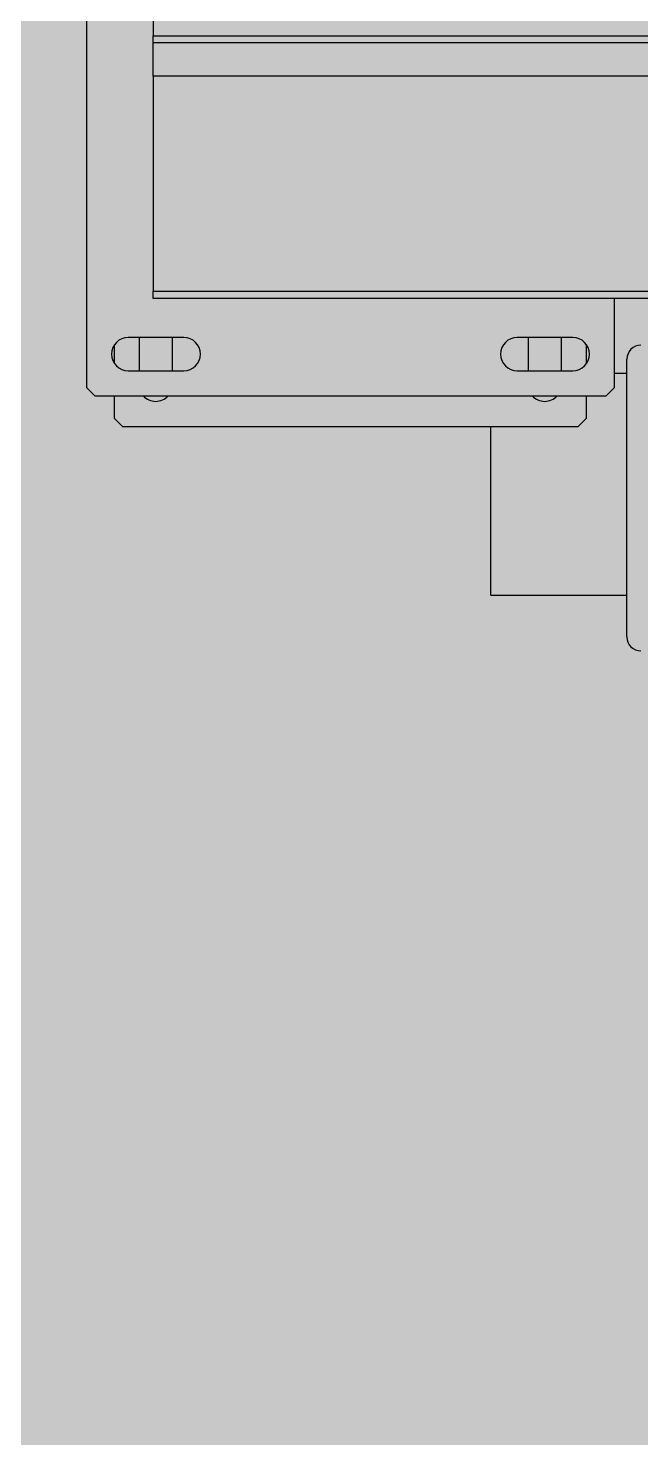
# Model space of a CAD drawing. Header units: millimetres. Extents: x 6622 to 532820, y 3370 to 359312.
# Drawn here: x 458470 to 458690, y 268430 to 268937 of the extents above; entities that cross this region are included whole.
import ezdxf

# ---------------------------------------------------------------- set-up
doc = ezdxf.new("R2010")
doc.units = ezdxf.units.MM

# ---------------------------------------------------------------- blocks, each defined once
blk = doc.blocks.new('A$C6F3A12F4')
at = {"color": 2, "linetype": 'Continuous', "lineweight": 25}
for p, q in [((45690.6, 1065), (45690.6, 2635)), ((45693.2, 2635), (45693.2, 1065)), ((45705.2, 2635), (45705.2, 1065)), ((45782.6, 1065), (45782.6, 2635)), ((45785.2, 2635), (45785.2, 1065)), ((45907, 1235.5), (45807, 1235.5)), ((45812, 1231), (45812, 1235.5)), ((45892, 1186.5), (45892, 1235.5)), ((45817.2, 1231), (45785.2, 1231)), ((45820.2, 1228), (45817.2, 1231)), ((45820.2, 1044), (45820.2, 1228)), ((45808.65, 1220.91), (45801.75, 1220.91)), ((45828.2, 1220.91), (45820.2, 1220.91)), ((45831.2, 1217.91), (45828.2, 1220.91)), ((45831.2, 1053.91), (45831.2, 1217.91)), ((45799.2, 1216), (45799.2, 1196)), ((45811.2, 1196), (45811.2, 1216)), ((45811.2, 1211.91), (45799.2, 1211.91)), ((45799.2, 1199.91), (45811.2, 1199.91)), ((45892, 1186.5), (45831.2, 1186.5)), ((45799.2, 1076), (45799.2, 1056)), ((45811.2, 1056), (45811.2, 1076)), ((45811.2, 1071.91), (45799.2, 1071.91)), ((45685.2, 1065), (45690.6, 1065)), ((45693.2, 1065), (45690.6, 1065)), ((45705.2, 1065), (45693.2, 1065)), ((45705.2, 1065), (45782.6, 1065)), ((45785.2, 1065), (45782.6, 1065)), ((45799.2, 1059.91), (45811.2, 1059.91)), ((45802.03, 1050.91), (45808.37, 1050.91)), ((45820.2, 1050.91), (45828.2, 1050.91)), ((45828.2, 1050.91), (45831.2, 1053.91)), ((45653.2, 1041), (45817.2, 1041)), ((45817.2, 1041), (45820.2, 1044))]:
    blk.add_line(p, q, dxfattribs=at)
for centre, radius, start, end in [((45807, 1240.5), 5, 180, 270), ((45907, 1240.5), 5, 270, 0), ((45805.2, 1216), 6, 0, 180), ((45816.2, 1205.91), 6, 311.8103, 48.1897), ((45805.2, 1196), 6, 180, 0), ((45805.2, 1076), 6, 0, 180), ((45816.2, 1065.91), 6, 311.8103, 48.1897), ((45805.2, 1056), 6, 180, 0)]:
    blk.add_arc(centre, radius, start, end, dxfattribs=at)

msp = doc.modelspace()

# ---------------------------------------------------------------- hatches: boundary and pattern name
h = msp.add_hatch()
h.set_pattern_fill('ANGLE', color=3, scale=5)
h.set_pattern_definition([(0, (0, 0), (0, 34.925), [25.4, -9.525]), (90, (0, 0), (-34.925, 2e-15), [25.4, -9.525])])
edge = h.paths.add_edge_path()
edge.add_line((457414.55, 270044.997), (457414.55, 267907.595))
edge.add_line((457535, 270044.997), (457535, 268040))
edge.add_line((472399.364, 268040), (457535, 268040))
edge.add_line((472503.909, 267907.595), (457414.55, 267907.595))
edge.add_line((472399.364, 269994.998), (472399.364, 268040))
edge.add_line((472503.909, 269994.998), (472503.909, 267907.595))
h.paths.add_polyline_path([(455537.256, 268490), (455537.256, 269590), (455087.256, 269590), (455087.256, 268490)], flags=9)

# ---------------------------------------------------------------- block references
at = {"color": 0, "rotation": 270}
msp.add_blockref('A$C6F3A12F4', (457450, 314625.198), dxfattribs=at)

doc.saveas('drawing.dxf')
